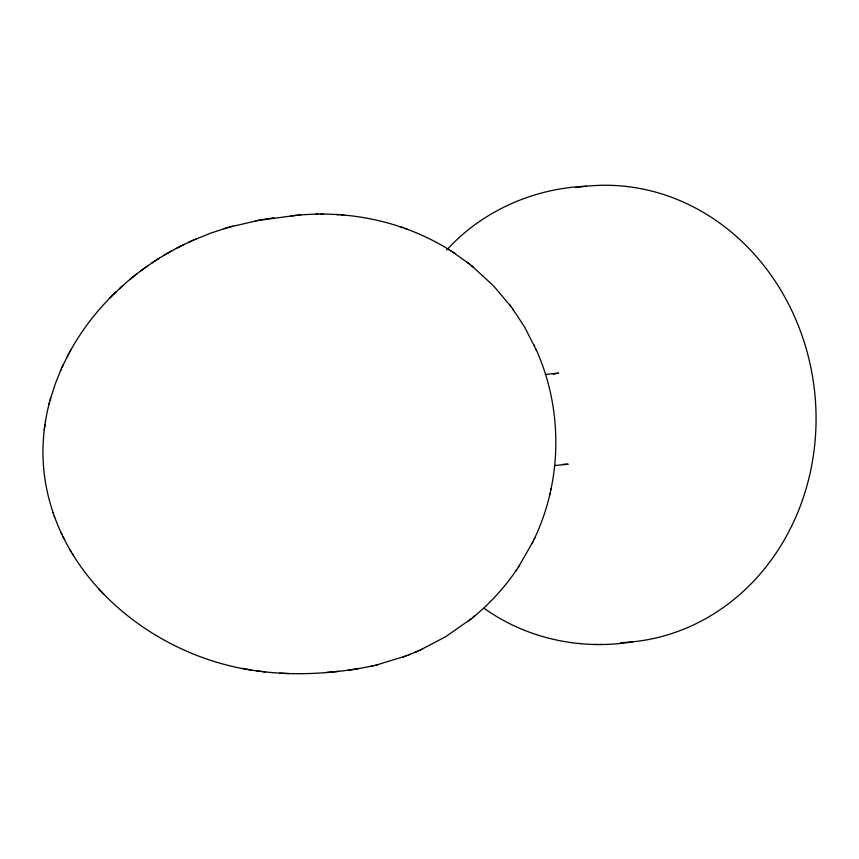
<?xml version="1.0" encoding="UTF-8"?>
<svg xmlns="http://www.w3.org/2000/svg" width="859" height="859" viewBox="0 0 859 859"><rect width="100%" height="100%" fill="white"/><g stroke="black" fill="none" stroke-linecap="round" stroke-linejoin="round"><path stroke-width="1.29" d="M260.567 671.351C158.045 659.562 58.401 581.586 44.464 475.628M49.532 402.195C43.916 423.455 41.726 445.671 43.616 467.597M44.936 424.797L44.228 430.187M45.377 421.994L45.581 420.599M534.212 539.098C562.387 480.17 563.021 409.013 536.113 349.516M549.739 494.698L549.996 493.56M550.844 489.737L551.081 488.674M50.155 399.95L55.395 383.49L61.354 368.812M49.06 404.02L50.67 398.018M62.073 367.233L68.559 354.123M60.27 371.228L63.201 364.731M518.331 567.262L532.838 541.922M532.022 543.65L534.996 537.444M69.289 352.802C80.714 331.671 95.424 312.343 112.443 295.399M67.174 356.721L70.728 350.118M472.633 617.685C489.576 603.888 504.566 587.631 516.807 569.517M515.529 571.439L519.588 565.394M446.755 249.915C482.371 210.885 533.922 188.175 586.568 186.22M113.077 294.777L122.923 285.51M109.716 298.127L115.868 292.006M119.358 288.71C137.44 272.013 157.798 257.775 179.746 246.651M419.793 650.274L445.606 636.744L470.99 619.006M468.713 620.842L474.866 615.871M129.612 279.69L132.758 277.156M133.37 276.652L136.57 274.085M140.436 271.111L143.775 268.717M144.376 268.255L147.759 265.818M151.807 263.037L155.307 260.782M155.919 260.374L159.452 258.087M167.935 253.051L171.617 250.935M163.672 255.51L167.312 253.416M180.39 246.318L192.566 240.509M175.977 248.573L184.191 244.385M193.243 240.23L210.412 233.24L227.989 227.485M407.778 655.288L417.925 651.079M188.69 242.249L197.141 238.48M415.176 652.314L422.521 649.05M375.748 665.231L405.813 656.018M403.064 657.081L410.516 654.236M228.762 227.281L259.805 220.054M223.941 228.677L232.832 226.089M553.303 374.159L558.618 373.117L545.315 374.449M256.369 670.804C295.26 676.248 335.074 673.692 373.44 665.768M370.82 666.38L378.357 664.619M260.696 219.904L268.856 218.573M255.724 220.774L295.668 215.426M269.79 218.433L273.86 217.832M348.529 670.203L353.36 669.494M353.532 669.462L358.353 668.753M554.882 465.535L568.186 464.204L562.774 464.311M632.621 641.834C581.275 650.284 526.9 638.871 484.422 608.494M325.744 672.533L338.897 671.298M296.097 215.394C349.731 209.875 405.405 221.794 450.975 250.935M291.061 215.856L300.714 214.965M315.683 214.181L318.259 214.159M320.74 214.127L323.317 214.106M595.813 644.443L596.801 644.443M600.87 644.39L601.858 644.39M279.798 673.188L289.032 673.606M336.094 214.492L338.876 214.696M341.141 214.857L343.901 215.061M261.34 671.427L265.56 671.974M242.302 668.409L246.479 669.15M247.22 669.301L251.419 670.041M399.768 226.615L402.635 227.624M404.525 228.279L407.359 229.289M452.854 252.159L469.411 263.96M448.623 249.443L455.163 253.63M471.323 265.506L493.313 285.607L510.708 306.201M467.382 262.371L473.309 267.052M98.431 588.522L100.6 590.831M101.534 591.819L103.767 594.192M512.587 308.768L524.591 327.021L536.574 350.536M509.591 304.698L513.661 310.206M70.019 549.9L71.2 551.843M72.242 553.593L73.477 555.623M61.161 532.967L61.966 534.599M62.997 536.768L63.856 538.507M534.008 344.899L534.502 345.994M52.829 512.136L53.247 513.306M54.203 516.044L54.654 517.311M44.453 475.779L43.584 467.5M575.884 187.606A228.977 206.235 84.3 0 1 814.847 393.927A228.977 206.235 84.3 0 1 620.66 642.661"/></g></svg>
